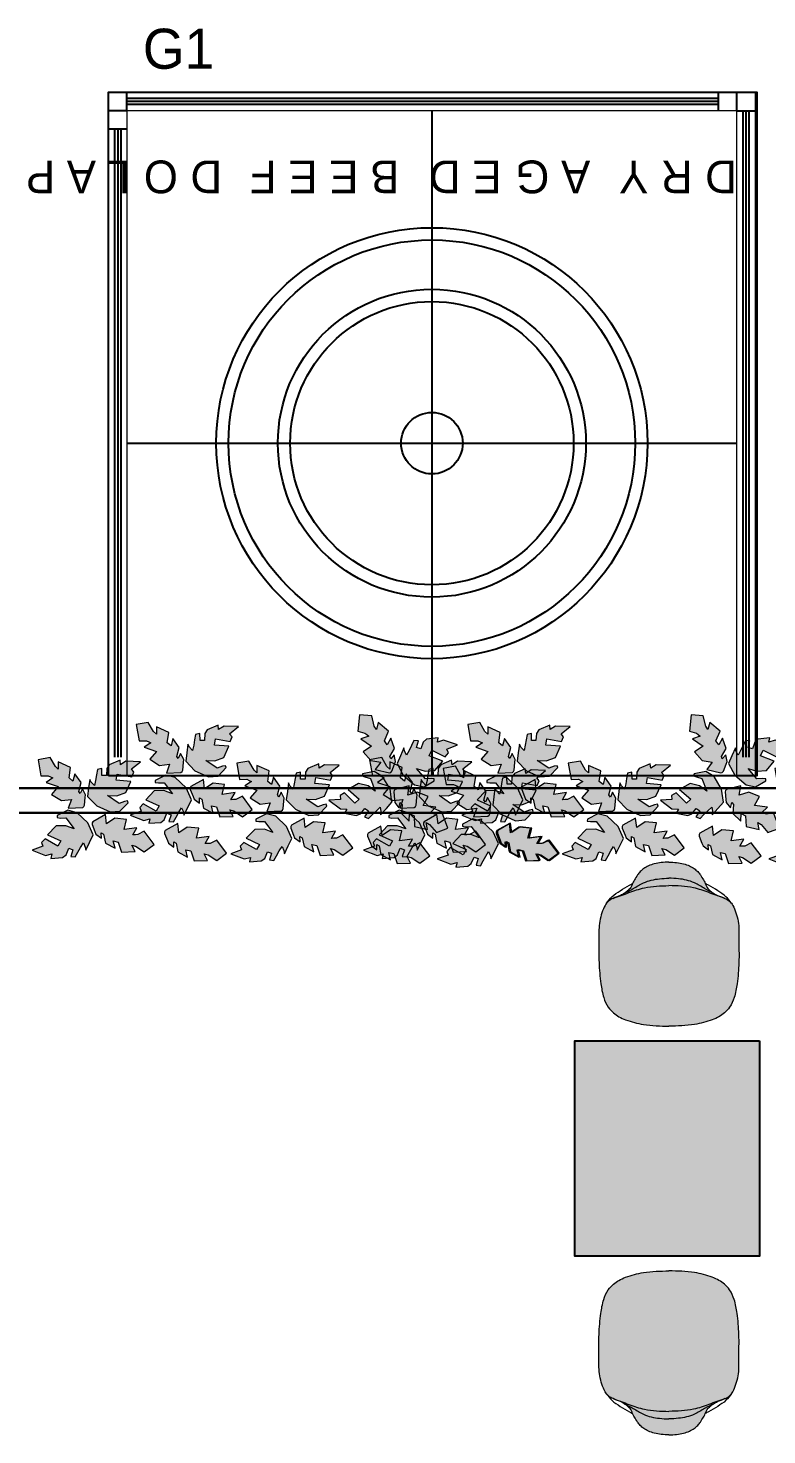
# Model space of a CAD drawing. Header units: millimetres. Extents: x -2729 to 15248, y -12439 to 5292.
# Drawn here: x 4012.9 to 4252.7, y -7383.9 to -6927 of the extents above; entities that cross this region are included whole.
import ezdxf

# ---------------------------------------------------------------- set-up
doc = ezdxf.new("R2010")
doc.units = ezdxf.units.MM
for name, color, linetype, lineweight in [('DUVAR', 7, 'Continuous', 30), ('gzm', 250, 'Continuous', 20), ('Ölçüler', 165, 'Continuous', 20), ('ölçüüü', 165, 'Continuous', 20)]:
    doc.layers.add(name, color=color, linetype=linetype, lineweight=lineweight)
doc.layers.add('Kıtc-002 Çizgi', color=7, linetype='Continuous')
doc.styles.add('TAKSİM', font='GOTHIC.TTF', dxfattribs={"height": 20})
doc.styles.add('YAZI01', font='SIMPLXTW.SHX', dxfattribs={"width": 0.6})

# ---------------------------------------------------------------- blocks, each defined once
blk = doc.blocks.new('steak house dolap')
for p, q in [((95208.67, 47955.67), (95004.67, 47955.67)), ((95208.67, 47954.67), (95004.67, 47954.67)), ((95208.67, 47951.67), (95208.67, 47957.67)), ((95214.67, 47951.67), (95214.67, 47957.67)), ((95208.67, 47953.67), (95004.67, 47953.67)), ((95106.67, 47951.67), (95106.67, 47753.67)), ((95214.67, 47951.67), (95220.67, 47951.67)), ((95216.67, 47759.67), (95216.67, 47951.67)), ((95217.67, 47759.67), (95217.67, 47951.67)), ((95218.67, 47759.67), (95218.67, 47951.67)), ((95214.67, 47852.67), (94998.67, 47852.67)), ((95214.67, 47759.67), (95220.67, 47759.67)), ((95214.67, 47753.67), (95220.67, 47753.67)), ((95214.67, 47753.67), (95214.67, 47747.67)), ((95004.67, 47751.67), (95214.67, 47751.67)), ((95004.67, 47750.67), (95214.67, 47750.67)), ((95004.67, 47749.67), (95214.67, 47749.67))]:
    blk.add_line(p, q)
blk.add_lwpolyline([(94998.67, 47957.67), (95220.67, 47957.67), (95220.67, 47747.67), (94998.67, 47747.67)])
blk.add_lwpolyline([(94998.67, 47957.67), (95220.67, 47957.67), (95220.67, 47747.21), (94998.67, 47747.21)], close=True)
for radius in [70, 66, 50, 46, 10]:
    blk.add_circle((95106.67, 47852.67), radius)
at = {"layer": 'Ölçüler', "color": 3}
blk.add_lwpolyline([(94998.67, 47951.67), (94998.67, 47753.67), (95214.67, 47753.67), (95214.67, 47951.67), (94998.67, 47951.67)], dxfattribs=at)
at = {"layer": 'gzm', "color": 1, "insert": (95187.85, 47753.67), "char_height": 10.6368, "width": 990.6018, "attachment_point": 1, "rotation": 90, "style": 'YAZI01'}
blk.add_mtext('{\\fGill Sans MT|b0|i0|c0|p34;\\W1;\\T1.4;DRY AGED BEEF DOLAP}', dxfattribs=at)
blk = doc.blocks.new('çiçekkk')
at = {"lineweight": -2}
h = blk.add_hatch(color=256, dxfattribs=at)
h.dxf.hatch_style = 1
h.set_gradient(color1=(127, 255, 127), color2=(63, 127, 63), tint=1, name='SPHERICAL')
h.paths.add_polyline_path([(-114.57, -1.67), (-114.91, -1.27), (-115.73, 1.03), (-116.05, 1.92), (-115.58, 4.06), (-114.46, 2.72), (-114.17, 3.53), (-115.64, 6.09), (-114.39, 9.42), (-113.24, 7.25), (-112.26, 8.57), (-113.58, 11.73), (-110.18, 14.49), (-109.6, 12.2), (-108.9, 13.28), (-108.01, 16.53), (-104.03, 16.85), (-103.61, 11.52), (-105.9, 10.95), (-106.53, 10.44), (-107.17, 9.93), (-104.66, 9.07), (-108.16, 6.75), (-105.43, 4.82), (-108, 2.05), (-111.26, 1.64), (-109.52, -0.87), (-114.14, -1.85)])
h = blk.add_hatch(color=256, dxfattribs=at)
h.dxf.hatch_style = 1
h.set_gradient(color1=(127, 255, 127), color2=(63, 127, 63), tint=1, name='SPHERICAL')
h.paths.add_polyline_path([(-116.58, 1.25), (-118.64, -2.47), (-122.38, -5.53), (-125.46, -6.1), (-128.76, -4.09), (-128.71, -3.43), (-127.69, -3.36), (-125.86, -3.54), (-122.9, -0.17), (-125.73, -1.02), (-128.86, -0.7), (-131.38, 2.4), (-126.89, 4), (-127.73, 5.8), (-132.09, 3.77), (-133.12, 5.09), (-132.6, 6.23), (-136, 7.78), (-131.49, 9.14), (-129.51, 8.47), (-129.75, 9.93), (-125.93, 9.35), (-124.88, 8.41), (-124.16, 6.23), (-122.78, 6.6), (-123.3, 8.82), (-121.84, 8.86), (-121.11, 7.24), (-120.37, 5.63), (-119.58, 4.1), (-118.87, 5.39), (-118.64, 6.42), (-117.59, 3.8)])
h = blk.add_hatch(color=256, dxfattribs=at)
h.dxf.hatch_style = 1
h.set_gradient(color1=(127, 255, 127), color2=(63, 127, 63), tint=1, name='SPHERICAL')
h.paths.add_polyline_path([(-47.96, 0.54), (-50.97, -2.48), (-55.4, -4.39), (-58.52, -4.09), (-61.14, -1.25), (-60.91, -0.63), (-59.91, -0.85), (-58.2, -1.53), (-54.43, 0.9), (-57.38, 0.86), (-60.31, 2.03), (-61.88, 5.7), (-57.12, 6.01), (-57.43, 7.97), (-62.18, 7.21), (-62.81, 8.77), (-62, 9.73), (-64.85, 12.14), (-60.13, 12.21), (-58.41, 11.03), (-58.25, 12.5), (-54.73, 10.89), (-53.98, 9.7), (-53.88, 7.4), (-52.46, 7.38), (-52.35, 9.66), (-50.93, 9.3), (-50.67, 7.54), (-50.41, 5.79), (-50.07, 4.1), (-49.03, 5.14), (-48.52, 6.08), (-48.23, 3.26)])
h = blk.add_hatch(color=256, dxfattribs=at)
h.dxf.hatch_style = 1
h.set_gradient(color1=(127, 255, 127), color2=(63, 127, 63), tint=1, name='SPHERICAL')
h.paths.add_polyline_path([(-46.83, -2.82), (-47.05, -2.35), (-47.21, 0.09), (-47.27, 1.04), (-46.23, 2.97), (-45.52, 1.37), (-45.02, 2.06), (-45.73, 4.93), (-43.62, 7.79), (-43.1, 5.39), (-41.8, 6.39), (-42.21, 9.79), (-38.17, 11.51), (-38.24, 9.15), (-37.27, 9.99), (-35.53, 12.88), (-31.61, 12.08), (-32.67, 6.85), (-35.03, 6.92), (-35.78, 6.61), (-36.53, 6.3), (-34.36, 4.78), (-38.36, 3.51), (-36.26, 0.91), (-39.5, -1.05), (-42.74, -0.55), (-41.76, -3.44), (-46.47, -3.12)])
h = blk.add_hatch(color=256, dxfattribs=at)
h.dxf.hatch_style = 1
h.set_gradient(color1=(127, 255, 127), color2=(63, 127, 63), tint=1, name='SPHERICAL')
h.paths.add_polyline_path([(-147.92, -11.55), (-150.93, -14.56), (-155.36, -16.47), (-158.48, -16.17), (-161.1, -13.34), (-160.88, -12.71), (-159.87, -12.94), (-158.16, -13.61), (-154.39, -11.18), (-157.35, -11.22), (-160.27, -10.05), (-161.84, -6.38), (-157.09, -6.07), (-157.4, -4.12), (-162.15, -4.87), (-162.78, -3.32), (-161.96, -2.36), (-164.81, 0.06), (-160.1, 0.13), (-158.38, -1.05), (-158.21, 0.42), (-154.69, -1.19), (-153.94, -2.38), (-153.85, -4.68), (-152.42, -4.7), (-152.31, -2.42), (-150.89, -2.79), (-150.63, -4.54), (-150.37, -6.3), (-150.03, -7.99), (-148.99, -6.94), (-148.48, -6.01), (-148.2, -8.82)])
h = blk.add_hatch(color=256, dxfattribs=at)
h.dxf.hatch_style = 1
h.set_gradient(color1=(127, 255, 127), color2=(63, 127, 63), tint=1, name='SPHERICAL')
h.paths.add_polyline_path([(-146.79, -14.91), (-147.01, -14.43), (-147.17, -11.99), (-147.24, -11.05), (-146.19, -9.12), (-145.48, -10.71), (-144.98, -10.02), (-145.69, -7.15), (-143.58, -4.29), (-143.06, -6.69), (-141.77, -5.69), (-142.17, -2.3), (-138.13, -0.57), (-138.21, -2.93), (-137.24, -2.09), (-135.49, 0.79), (-131.57, 0), (-132.63, -5.23), (-134.99, -5.16), (-135.74, -5.47), (-136.49, -5.78), (-134.32, -7.3), (-138.32, -8.57), (-136.23, -11.17), (-139.46, -13.13), (-142.7, -12.64), (-141.72, -15.53), (-146.43, -15.2)])
h = blk.add_hatch(color=256, dxfattribs=at)
h.dxf.hatch_style = 1
h.set_gradient(color1=(127, 255, 127), color2=(63, 127, 63), tint=1, name='SPHERICAL')
h.paths.add_polyline_path([(-80.85, -11.29), (-83.86, -14.31), (-88.29, -16.22), (-91.41, -15.92), (-94.03, -13.08), (-93.81, -12.46), (-92.8, -12.68), (-91.09, -13.35), (-87.32, -10.93), (-90.28, -10.97), (-93.2, -9.8), (-94.77, -6.13), (-90.02, -5.82), (-90.33, -3.86), (-95.08, -4.62), (-95.71, -3.06), (-94.89, -2.1), (-97.74, 0.31), (-93.03, 0.38), (-91.31, -0.8), (-91.14, 0.67), (-87.62, -0.94), (-86.87, -2.13), (-86.78, -4.43), (-85.35, -4.45), (-85.24, -2.17), (-83.82, -2.53), (-83.56, -4.29), (-83.3, -6.04), (-82.96, -7.73), (-81.92, -6.69), (-81.41, -5.75), (-81.13, -8.57)])
h = blk.add_hatch(color=256, dxfattribs=at)
h.dxf.hatch_style = 1
h.set_gradient(color1=(127, 255, 127), color2=(63, 127, 63), tint=1, name='SPHERICAL')
h.paths.add_polyline_path([(-79.72, -14.65), (-79.94, -14.18), (-80.1, -11.74), (-80.17, -10.79), (-79.12, -8.86), (-78.41, -10.46), (-77.91, -9.77), (-78.62, -6.9), (-76.51, -4.04), (-75.99, -6.44), (-74.7, -5.44), (-75.1, -2.04), (-71.06, -0.32), (-71.14, -2.68), (-70.17, -1.84), (-68.42, 1.05), (-64.5, 0.25), (-65.56, -4.98), (-67.92, -4.9), (-68.67, -5.22), (-69.42, -5.53), (-67.25, -7.05), (-71.25, -8.32), (-69.16, -10.92), (-72.39, -12.88), (-75.63, -12.38), (-74.65, -15.27), (-79.36, -14.95)])
h = blk.add_hatch(color=256, dxfattribs=at)
h.dxf.hatch_style = 1
h.set_gradient(color1=(127, 255, 127), color2=(63, 127, 63), tint=1, name='SPHERICAL')
h.paths.add_polyline_path([(-16.35, -11.55), (-19.36, -14.56), (-23.79, -16.47), (-26.91, -16.17), (-29.53, -13.34), (-29.3, -12.71), (-28.3, -12.94), (-26.59, -13.61), (-22.82, -11.18), (-25.78, -11.22), (-28.7, -10.05), (-30.27, -6.38), (-25.52, -6.07), (-25.83, -4.12), (-30.58, -4.87), (-31.2, -3.32), (-30.39, -2.36), (-33.24, 0.06), (-28.53, 0.13), (-26.8, -1.05), (-26.64, 0.42), (-23.12, -1.19), (-22.37, -2.38), (-22.28, -4.68), (-20.85, -4.7), (-20.74, -2.42), (-19.32, -2.79), (-19.06, -4.54), (-18.8, -6.3), (-18.46, -7.99), (-17.42, -6.94), (-16.91, -6.01), (-16.62, -8.82)])
h = blk.add_hatch(color=256, dxfattribs=at)
h.dxf.hatch_style = 1
h.set_gradient(color1=(127, 255, 127), color2=(63, 127, 63), tint=1, name='SPHERICAL')
h.paths.add_polyline_path([(-15.22, -14.91), (-15.44, -14.43), (-15.6, -11.99), (-15.66, -11.05), (-14.62, -9.12), (-13.91, -10.71), (-13.41, -10.02), (-14.12, -7.15), (-12.01, -4.29), (-11.49, -6.69), (-10.19, -5.69), (-10.6, -2.3), (-6.56, -0.57), (-6.63, -2.93), (-5.67, -2.09), (-3.92, 0.79), (0, 0), (-1.06, -5.23), (-3.42, -5.16), (-4.17, -5.47), (-4.92, -5.78), (-2.75, -7.3), (-6.75, -8.57), (-4.66, -11.17), (-7.89, -13.13), (-11.13, -12.64), (-10.15, -15.53), (-14.86, -15.2)])
h = blk.add_hatch(color=256, dxfattribs=at)
h.dxf.hatch_style = 1
h.set_gradient(color1=(127, 255, 127), color2=(63, 127, 63), tint=1, name='SPHERICAL')
h.paths.add_polyline_path([(-115.17, -11.32), (-114.45, -7.13), (-111.93, -3.01), (-109.21, -1.46), (-105.43, -2.28), (-105.26, -2.92), (-106.2, -3.31), (-107.99, -3.74), (-109.68, -7.9), (-107.28, -6.17), (-104.22, -5.44), (-100.82, -7.54), (-104.53, -10.53), (-103.15, -11.95), (-99.7, -8.6), (-98.29, -9.51), (-98.41, -10.76), (-94.69, -11.1), (-98.5, -13.87), (-100.59, -13.89), (-99.88, -15.19), (-103.68, -15.9), (-104.98, -15.36), (-106.38, -13.53), (-107.56, -14.33), (-106.34, -16.26), (-107.71, -16.78), (-108.93, -15.49), (-110.15, -14.21), (-111.4, -13.02), (-111.65, -14.47), (-111.53, -15.53), (-113.38, -13.4)])
h = blk.add_hatch(color=256, dxfattribs=at)
h.dxf.hatch_style = 1
h.set_gradient(color1=(127, 255, 127), color2=(63, 127, 63), tint=1, name='SPHERICAL')
h.paths.add_polyline_path([(-50.06, -11.94), (-48.22, -8.11), (-44.66, -4.84), (-41.62, -4.1), (-38.21, -5.92), (-38.22, -6.58), (-39.24, -6.7), (-41.07, -6.63), (-43.84, -10.16), (-41.06, -9.15), (-37.91, -9.3), (-35.22, -12.24), (-39.61, -14.1), (-38.68, -15.84), (-34.44, -13.57), (-33.33, -14.83), (-33.79, -16), (-30.3, -17.35), (-34.73, -18.97), (-36.74, -18.41), (-36.42, -19.86), (-40.27, -19.5), (-41.37, -18.62), (-42.21, -16.48), (-43.56, -16.93), (-42.92, -19.11), (-44.38, -19.24), (-45.2, -17.67), (-46.03, -16.1), (-46.9, -14.61), (-47.54, -15.94), (-47.71, -16.99), (-48.91, -14.43)])
h = blk.add_hatch(color=256, dxfattribs=at)
h.dxf.hatch_style = 1
h.set_gradient(color1=(127, 255, 127), color2=(63, 127, 63), tint=1, name='SPHERICAL')
h.paths.add_polyline_path([(-115.79, -7.49), (-115.66, -7.99), (-115.95, -10.42), (-116.06, -11.36), (-117.45, -13.07), (-117.85, -11.37), (-118.47, -11.96), (-118.3, -14.91), (-120.9, -17.33), (-120.96, -14.87), (-122.42, -15.62), (-122.65, -19.03), (-126.93, -19.99), (-126.43, -17.68), (-127.54, -18.33), (-129.78, -20.84), (-133.49, -19.34), (-131.49, -14.4), (-129.18, -14.9), (-128.39, -14.73), (-127.59, -14.56), (-129.45, -12.67), (-125.28, -12.16), (-126.86, -9.22), (-123.33, -7.88), (-120.23, -8.97), (-120.67, -5.94), (-116.09, -7.13)])
h = blk.add_hatch(color=256, dxfattribs=at)
h.dxf.hatch_style = 1
h.set_gradient(color1=(127, 255, 127), color2=(63, 127, 63), tint=1, name='SPHERICAL')
h.paths.add_polyline_path([(-49.61, -8.08), (-49.62, -8.6), (-50.57, -10.86), (-50.93, -11.73), (-52.73, -12.99), (-52.65, -11.25), (-53.41, -11.64), (-54.05, -14.53), (-57.22, -16.15), (-56.61, -13.77), (-58.22, -14.08), (-59.37, -17.3), (-63.75, -17.04), (-62.63, -14.96), (-63.88, -15.28), (-66.73, -17.08), (-69.88, -14.62), (-66.6, -10.42), (-64.52, -11.53), (-63.7, -11.59), (-62.89, -11.65), (-64.16, -9.32), (-60.01, -9.97), (-60.72, -6.71), (-56.96, -6.39), (-54.28, -8.29), (-53.87, -5.26), (-49.8, -7.66)])
h = blk.add_hatch(color=256, dxfattribs=at)
h.dxf.hatch_style = 1
h.set_gradient(color1=(127, 255, 127), color2=(63, 127, 63), tint=1, name='SPHERICAL')
h.paths.add_polyline_path([(-149.57, -20.16), (-149.58, -20.69), (-150.53, -22.94), (-150.89, -23.82), (-152.69, -25.08), (-152.61, -23.33), (-153.37, -23.73), (-154.02, -26.61), (-157.18, -28.23), (-156.57, -25.85), (-158.18, -26.17), (-159.34, -29.39), (-163.71, -29.13), (-162.6, -27.05), (-163.84, -27.37), (-166.69, -29.17), (-169.84, -26.71), (-166.56, -22.5), (-164.48, -23.62), (-163.67, -23.67), (-162.86, -23.73), (-164.12, -21.4), (-159.97, -22.05), (-160.69, -18.79), (-156.92, -18.48), (-154.24, -20.37), (-153.83, -17.35), (-149.76, -19.74)])
h = blk.add_hatch(color=256, dxfattribs=at)
h.dxf.hatch_style = 1
h.set_gradient(color1=(127, 255, 127), color2=(63, 127, 63), tint=1, name='SPHERICAL')
h.paths.add_polyline_path([(-150.03, -24.03), (-148.18, -20.19), (-144.62, -16.93), (-141.58, -16.18), (-138.17, -18), (-138.18, -18.66), (-139.2, -18.79), (-141.04, -18.71), (-143.8, -22.24), (-141.02, -21.23), (-137.88, -21.38), (-135.19, -24.33), (-139.57, -26.18), (-138.64, -27.93), (-134.4, -25.65), (-133.3, -26.91), (-133.75, -28.09), (-130.27, -29.44), (-134.69, -31.05), (-136.71, -30.5), (-136.38, -31.94), (-140.23, -31.58), (-141.33, -30.7), (-142.18, -28.56), (-143.53, -29.01), (-142.89, -31.2), (-144.34, -31.32), (-145.17, -29.75), (-145.99, -28.18), (-146.87, -26.69), (-147.51, -28.02), (-147.68, -29.07), (-148.88, -26.51)])
h = blk.add_hatch(color=256, dxfattribs=at)
h.dxf.hatch_style = 1
h.set_gradient(color1=(127, 255, 127), color2=(63, 127, 63), tint=1, name='SPHERICAL')
h.paths.add_polyline_path([(-82.5, -19.91), (-82.51, -20.43), (-83.46, -22.69), (-83.82, -23.56), (-85.62, -24.82), (-85.54, -23.08), (-86.3, -23.47), (-86.95, -26.36), (-90.11, -27.98), (-89.5, -25.59), (-91.11, -25.91), (-92.27, -29.13), (-96.64, -28.87), (-95.53, -26.79), (-96.77, -27.11), (-99.62, -28.91), (-102.77, -26.45), (-99.49, -22.24), (-97.41, -23.36), (-96.6, -23.42), (-95.79, -23.48), (-97.05, -21.15), (-92.9, -21.8), (-93.62, -18.53), (-89.85, -18.22), (-87.17, -20.12), (-86.76, -17.09), (-82.69, -19.49)])
h = blk.add_hatch(color=256, dxfattribs=at)
h.dxf.hatch_style = 1
h.set_gradient(color1=(127, 255, 127), color2=(63, 127, 63), tint=1, name='SPHERICAL')
h.paths.add_polyline_path([(-82.96, -23.77), (-81.11, -19.94), (-77.55, -16.67), (-74.51, -15.93), (-71.1, -17.75), (-71.11, -18.41), (-72.13, -18.53), (-73.97, -18.46), (-76.73, -21.99), (-73.95, -20.98), (-70.81, -21.12), (-68.12, -24.07), (-72.5, -25.93), (-71.57, -27.67), (-67.33, -25.4), (-66.23, -26.66), (-66.68, -27.83), (-63.2, -29.18), (-67.62, -30.79), (-69.64, -30.24), (-69.31, -31.69), (-73.16, -31.33), (-74.26, -30.45), (-75.11, -28.31), (-76.46, -28.76), (-75.82, -30.94), (-77.27, -31.07), (-78.1, -29.5), (-78.92, -27.93), (-79.8, -26.44), (-80.44, -27.77), (-80.61, -28.82), (-81.81, -26.26)])
h = blk.add_hatch(color=256, dxfattribs=at)
h.dxf.hatch_style = 1
h.set_gradient(color1=(127, 255, 127), color2=(63, 127, 63), tint=1, name='SPHERICAL')
h.paths.add_polyline_path([(-18, -20.16), (-18.01, -20.69), (-18.96, -22.94), (-19.32, -23.82), (-21.12, -25.08), (-21.04, -23.33), (-21.8, -23.73), (-22.44, -26.61), (-25.61, -28.23), (-25, -25.85), (-26.61, -26.17), (-27.76, -29.39), (-32.14, -29.13), (-31.02, -27.05), (-32.27, -27.37), (-35.12, -29.17), (-38.27, -26.71), (-34.99, -22.5), (-32.91, -23.62), (-32.1, -23.67), (-31.29, -23.73), (-32.55, -21.4), (-28.4, -22.05), (-29.12, -18.79), (-25.35, -18.48), (-22.67, -20.37), (-22.26, -17.35), (-18.19, -19.74)])
h = blk.add_hatch(color=256, dxfattribs=at)
h.dxf.hatch_style = 1
h.set_gradient(color1=(127, 255, 127), color2=(63, 127, 63), tint=1, name='SPHERICAL')
h.paths.add_polyline_path([(-18.46, -24.03), (-16.61, -20.19), (-13.05, -16.93), (-10.01, -16.18), (-6.6, -18), (-6.61, -18.66), (-7.63, -18.79), (-9.46, -18.71), (-12.23, -22.24), (-9.45, -21.23), (-6.3, -21.38), (-3.61, -24.33), (-8, -26.18), (-7.07, -27.93), (-2.83, -25.65), (-1.73, -26.91), (-2.18, -28.09), (1.31, -29.44), (-3.12, -31.05), (-5.13, -30.5), (-4.81, -31.94), (-8.66, -31.58), (-9.76, -30.7), (-10.6, -28.56), (-11.96, -29.01), (-11.31, -31.2), (-12.77, -31.32), (-13.59, -29.75), (-14.42, -28.18), (-15.3, -26.69), (-15.94, -28.02), (-16.11, -29.07), (-17.3, -26.51)])
h = blk.add_hatch(color=256, dxfattribs=at)
h.dxf.hatch_style = 1
h.set_gradient(color1=(127, 255, 127), color2=(63, 127, 63), tint=1, name='SPHERICAL')
h.paths.add_polyline_path([(-107.5, -21.97), (-107.51, -22.5), (-108.46, -24.75), (-108.83, -25.63), (-110.62, -26.89), (-110.54, -25.14), (-111.3, -25.54), (-111.95, -28.42), (-115.11, -30.04), (-114.5, -27.66), (-116.11, -27.98), (-117.27, -31.2), (-121.65, -30.94), (-120.53, -28.86), (-121.77, -29.18), (-124.62, -30.98), (-127.78, -28.52), (-124.49, -24.31), (-122.41, -25.43), (-121.6, -25.48), (-120.79, -25.54), (-122.06, -23.21), (-117.91, -23.86), (-118.62, -20.6), (-114.85, -20.29), (-112.17, -22.18), (-111.76, -19.16), (-107.69, -21.55)])
h = blk.add_hatch(color=256, dxfattribs=at)
h.dxf.hatch_style = 1
h.set_gradient(color1=(127, 255, 127), color2=(63, 127, 63), tint=1, name='SPHERICAL')
h.paths.add_polyline_path([(-41.57, -22.53), (-41.58, -23.05), (-42.53, -25.31), (-42.89, -26.18), (-44.69, -27.44), (-44.61, -25.69), (-45.37, -26.09), (-46.01, -28.98), (-49.18, -30.59), (-48.57, -28.21), (-50.18, -28.53), (-51.33, -31.75), (-55.71, -31.49), (-54.59, -29.41), (-55.84, -29.73), (-58.69, -31.53), (-61.84, -29.07), (-58.56, -24.86), (-56.48, -25.98), (-55.66, -26.04), (-54.85, -26.09), (-56.12, -23.77), (-51.97, -24.42), (-52.68, -21.15), (-48.92, -20.84), (-46.24, -22.73), (-45.83, -19.71), (-41.76, -22.1)])
at = {"color": 7, "lineweight": 0}
for points in [[(-114.57, -1.67), (-114.91, -1.27), (-115.73, 1.03), (-116.05, 1.92), (-115.58, 4.06), (-114.46, 2.72), (-114.17, 3.53), (-115.64, 6.09), (-114.39, 9.42), (-113.24, 7.25), (-112.26, 8.57), (-113.58, 11.73), (-110.18, 14.49), (-109.6, 12.2), (-108.9, 13.28), (-108.01, 16.53), (-104.03, 16.85), (-103.61, 11.52), (-105.9, 10.95), (-106.53, 10.44), (-107.17, 9.93), (-104.66, 9.07), (-108.16, 6.75), (-105.43, 4.82), (-108, 2.05), (-111.26, 1.64), (-109.52, -0.87), (-114.14, -1.85), (-114.57, -1.67)], [(-116.58, 1.25), (-118.64, -2.47), (-122.38, -5.53), (-125.46, -6.1), (-128.76, -4.09), (-128.71, -3.43), (-127.69, -3.36), (-125.86, -3.54), (-122.9, -0.17), (-125.73, -1.02), (-128.86, -0.7), (-131.38, 2.4), (-126.89, 4), (-127.73, 5.8), (-132.09, 3.77), (-133.12, 5.09), (-132.6, 6.23), (-136, 7.78), (-131.49, 9.14), (-129.51, 8.47), (-129.75, 9.93), (-125.93, 9.35), (-124.88, 8.41), (-124.16, 6.23), (-122.78, 6.6), (-123.3, 8.82), (-121.84, 8.86), (-121.11, 7.24), (-120.37, 5.63), (-119.58, 4.1), (-118.87, 5.39), (-118.64, 6.42), (-118.64, 6.42), (-117.59, 3.8), (-116.58, 1.25)], [(-47.96, 0.54), (-50.97, -2.48), (-55.4, -4.39), (-58.52, -4.09), (-61.14, -1.25), (-60.91, -0.63), (-59.91, -0.85), (-58.2, -1.53), (-54.43, 0.9), (-57.38, 0.86), (-60.31, 2.03), (-61.88, 5.7), (-57.12, 6.01), (-57.43, 7.97), (-62.18, 7.21), (-62.81, 8.77), (-62, 9.73), (-64.85, 12.14), (-60.13, 12.21), (-58.41, 11.03), (-58.25, 12.5), (-54.73, 10.89), (-53.98, 9.7), (-53.88, 7.4), (-52.46, 7.38), (-52.35, 9.66), (-50.93, 9.3), (-50.67, 7.54), (-50.41, 5.79), (-50.07, 4.1), (-49.03, 5.14), (-48.52, 6.08), (-48.52, 6.08), (-48.23, 3.26), (-47.96, 0.54)], [(-46.83, -2.82), (-47.05, -2.35), (-47.21, 0.09), (-47.27, 1.04), (-46.23, 2.97), (-45.52, 1.37), (-45.02, 2.06), (-45.73, 4.93), (-43.62, 7.79), (-43.1, 5.39), (-41.8, 6.39), (-42.21, 9.79), (-38.17, 11.51), (-38.24, 9.15), (-37.27, 9.99), (-35.53, 12.88), (-31.61, 12.08), (-32.67, 6.85), (-35.03, 6.92), (-35.78, 6.61), (-36.53, 6.3), (-34.36, 4.78), (-38.36, 3.51), (-36.26, 0.91), (-39.5, -1.05), (-42.74, -0.55), (-41.76, -3.44), (-46.47, -3.12), (-46.83, -2.82)], [(-147.92, -11.55), (-150.93, -14.56), (-155.36, -16.47), (-158.48, -16.17), (-161.1, -13.34), (-160.88, -12.71), (-159.87, -12.94), (-158.16, -13.61), (-154.39, -11.18), (-157.35, -11.22), (-160.27, -10.05), (-161.84, -6.38), (-157.09, -6.07), (-157.4, -4.12), (-162.15, -4.87), (-162.78, -3.32), (-161.96, -2.36), (-164.81, 0.06), (-160.1, 0.13), (-158.38, -1.05), (-158.21, 0.42), (-154.69, -1.19), (-153.94, -2.38), (-153.85, -4.68), (-152.42, -4.7), (-152.31, -2.42), (-150.89, -2.79), (-150.63, -4.54), (-150.37, -6.3), (-150.03, -7.99), (-148.99, -6.94), (-148.48, -6.01), (-148.48, -6.01), (-148.2, -8.82), (-147.92, -11.55)], [(-146.79, -14.91), (-147.01, -14.43), (-147.17, -11.99), (-147.24, -11.05), (-146.19, -9.12), (-145.48, -10.71), (-144.98, -10.02), (-145.69, -7.15), (-143.58, -4.29), (-143.06, -6.69), (-141.77, -5.69), (-142.17, -2.3), (-138.13, -0.57), (-138.21, -2.93), (-137.24, -2.09), (-135.49, 0.79), (-131.57, 0), (-132.63, -5.23), (-134.99, -5.16), (-135.74, -5.47), (-136.49, -5.78), (-134.32, -7.3), (-138.32, -8.57), (-136.23, -11.17), (-139.46, -13.13), (-142.7, -12.64), (-141.72, -15.53), (-146.43, -15.2), (-146.79, -14.91)], [(-80.85, -11.29), (-83.86, -14.31), (-88.29, -16.22), (-91.41, -15.92), (-94.03, -13.08), (-93.81, -12.46), (-92.8, -12.68), (-91.09, -13.35), (-87.32, -10.93), (-90.28, -10.97), (-93.2, -9.8), (-94.77, -6.13), (-90.02, -5.82), (-90.33, -3.86), (-95.08, -4.62), (-95.71, -3.06), (-94.89, -2.1), (-97.74, 0.31), (-93.03, 0.38), (-91.31, -0.8), (-91.14, 0.67), (-87.62, -0.94), (-86.87, -2.13), (-86.78, -4.43), (-85.35, -4.45), (-85.24, -2.17), (-83.82, -2.53), (-83.56, -4.29), (-83.3, -6.04), (-82.96, -7.73), (-81.92, -6.69), (-81.41, -5.75), (-81.41, -5.75), (-81.13, -8.57), (-80.85, -11.29)], [(-79.72, -14.65), (-79.94, -14.18), (-80.1, -11.74), (-80.17, -10.79), (-79.12, -8.86), (-78.41, -10.46), (-77.91, -9.77), (-78.62, -6.9), (-76.51, -4.04), (-75.99, -6.44), (-74.7, -5.44), (-75.1, -2.04), (-71.06, -0.32), (-71.14, -2.68), (-70.17, -1.84), (-68.42, 1.05), (-64.5, 0.25), (-65.56, -4.98), (-67.92, -4.9), (-68.67, -5.22), (-69.42, -5.53), (-67.25, -7.05), (-71.25, -8.32), (-69.16, -10.92), (-72.39, -12.88), (-75.63, -12.38), (-74.65, -15.27), (-79.36, -14.95), (-79.72, -14.65)], [(-16.35, -11.55), (-19.36, -14.56), (-23.79, -16.47), (-26.91, -16.17), (-29.53, -13.34), (-29.3, -12.71), (-28.3, -12.94), (-26.59, -13.61), (-22.82, -11.18), (-25.78, -11.22), (-28.7, -10.05), (-30.27, -6.38), (-25.52, -6.07), (-25.83, -4.12), (-30.58, -4.87), (-31.2, -3.32), (-30.39, -2.36), (-33.24, 0.06), (-28.53, 0.13), (-26.8, -1.05), (-26.64, 0.42), (-23.12, -1.19), (-22.37, -2.38), (-22.28, -4.68), (-20.85, -4.7), (-20.74, -2.42), (-19.32, -2.79), (-19.06, -4.54), (-18.8, -6.3), (-18.46, -7.99), (-17.42, -6.94), (-16.91, -6.01), (-16.91, -6.01), (-16.62, -8.82), (-16.35, -11.55)], [(-15.22, -14.91), (-15.44, -14.43), (-15.6, -11.99), (-15.66, -11.05), (-14.62, -9.12), (-13.91, -10.71), (-13.41, -10.02), (-14.12, -7.15), (-12.01, -4.29), (-11.49, -6.69), (-10.19, -5.69), (-10.6, -2.3), (-6.56, -0.57), (-6.63, -2.93), (-5.67, -2.09), (-3.92, 0.79), (0, 0), (-1.06, -5.23), (-3.42, -5.16), (-4.17, -5.47), (-4.92, -5.78), (-2.75, -7.3), (-6.75, -8.57), (-4.66, -11.17), (-7.89, -13.13), (-11.13, -12.64), (-10.15, -15.53), (-14.86, -15.2), (-15.22, -14.91)]]:
    blk.add_lwpolyline(points, dxfattribs=at)
at = {"color": 7, "lineweight": 0, "elevation": -0.04}
for points in [[(-115.17, -11.32), (-114.45, -7.13), (-111.93, -3.01), (-109.21, -1.46), (-105.43, -2.28), (-105.26, -2.92), (-106.2, -3.31), (-107.99, -3.74), (-109.68, -7.9), (-107.28, -6.17), (-104.22, -5.44), (-100.82, -7.54), (-104.53, -10.53), (-103.15, -11.95), (-99.7, -8.6), (-98.29, -9.51), (-98.41, -10.76), (-94.69, -11.1), (-98.5, -13.87), (-100.59, -13.89), (-99.88, -15.19), (-103.68, -15.9), (-104.98, -15.36), (-106.38, -13.53), (-107.56, -14.33), (-106.34, -16.26), (-107.71, -16.78), (-108.93, -15.49), (-110.15, -14.21), (-111.4, -13.02), (-111.65, -14.47), (-111.53, -15.53), (-111.53, -15.53), (-113.38, -13.4), (-115.17, -11.32)], [(-50.06, -11.94), (-48.22, -8.11), (-44.66, -4.84), (-41.62, -4.1), (-38.21, -5.92), (-38.22, -6.58), (-39.24, -6.7), (-41.07, -6.63), (-43.84, -10.16), (-41.06, -9.15), (-37.91, -9.3), (-35.22, -12.24), (-39.61, -14.1), (-38.68, -15.84), (-34.44, -13.57), (-33.33, -14.83), (-33.79, -16), (-30.3, -17.35), (-34.73, -18.97), (-36.74, -18.41), (-36.42, -19.86), (-40.27, -19.5), (-41.37, -18.62), (-42.21, -16.48), (-43.56, -16.93), (-42.92, -19.11), (-44.38, -19.24), (-45.2, -17.67), (-46.03, -16.1), (-46.9, -14.61), (-47.54, -15.94), (-47.71, -16.99), (-47.71, -16.99), (-48.91, -14.43), (-50.06, -11.94)], [(-115.79, -7.49), (-115.66, -7.99), (-115.95, -10.42), (-116.06, -11.36), (-117.45, -13.07), (-117.85, -11.37), (-118.47, -11.96), (-118.3, -14.91), (-120.9, -17.33), (-120.96, -14.87), (-122.42, -15.62), (-122.65, -19.03), (-126.93, -19.99), (-126.43, -17.68), (-127.54, -18.33), (-129.78, -20.84), (-133.49, -19.34), (-131.49, -14.4), (-129.18, -14.9), (-128.39, -14.73), (-127.59, -14.56), (-129.45, -12.67), (-125.28, -12.16), (-126.86, -9.22), (-123.33, -7.88), (-120.23, -8.97), (-120.67, -5.94), (-116.09, -7.13), (-115.79, -7.49)], [(-49.61, -8.08), (-49.62, -8.6), (-50.57, -10.86), (-50.93, -11.73), (-52.73, -12.99), (-52.65, -11.25), (-53.41, -11.64), (-54.05, -14.53), (-57.22, -16.15), (-56.61, -13.77), (-58.22, -14.08), (-59.37, -17.3), (-63.75, -17.04), (-62.63, -14.96), (-63.88, -15.28), (-66.73, -17.08), (-69.88, -14.62), (-66.6, -10.42), (-64.52, -11.53), (-63.7, -11.59), (-62.89, -11.65), (-64.16, -9.32), (-60.01, -9.97), (-60.72, -6.71), (-56.96, -6.39), (-54.28, -8.29), (-53.87, -5.26), (-49.8, -7.66), (-49.61, -8.08)], [(-149.57, -20.16), (-149.58, -20.69), (-150.53, -22.94), (-150.89, -23.82), (-152.69, -25.08), (-152.61, -23.33), (-153.37, -23.73), (-154.02, -26.61), (-157.18, -28.23), (-156.57, -25.85), (-158.18, -26.17), (-159.34, -29.39), (-163.71, -29.13), (-162.6, -27.05), (-163.84, -27.37), (-166.69, -29.17), (-169.84, -26.71), (-166.56, -22.5), (-164.48, -23.62), (-163.67, -23.67), (-162.86, -23.73), (-164.12, -21.4), (-159.97, -22.05), (-160.69, -18.79), (-156.92, -18.48), (-154.24, -20.37), (-153.83, -17.35), (-149.76, -19.74), (-149.57, -20.16)], [(-150.03, -24.03), (-148.18, -20.19), (-144.62, -16.93), (-141.58, -16.18), (-138.17, -18), (-138.18, -18.66), (-139.2, -18.79), (-141.04, -18.71), (-143.8, -22.24), (-141.02, -21.23), (-137.88, -21.38), (-135.19, -24.33), (-139.57, -26.18), (-138.64, -27.93), (-134.4, -25.65), (-133.3, -26.91), (-133.75, -28.09), (-130.27, -29.44), (-134.69, -31.05), (-136.71, -30.5), (-136.38, -31.94), (-140.23, -31.58), (-141.33, -30.7), (-142.18, -28.56), (-143.53, -29.01), (-142.89, -31.2), (-144.34, -31.32), (-145.17, -29.75), (-145.99, -28.18), (-146.87, -26.69), (-147.51, -28.02), (-147.68, -29.07), (-147.68, -29.07), (-148.88, -26.51), (-150.03, -24.03)], [(-82.5, -19.91), (-82.51, -20.43), (-83.46, -22.69), (-83.82, -23.56), (-85.62, -24.82), (-85.54, -23.08), (-86.3, -23.47), (-86.95, -26.36), (-90.11, -27.98), (-89.5, -25.59), (-91.11, -25.91), (-92.27, -29.13), (-96.64, -28.87), (-95.53, -26.79), (-96.77, -27.11), (-99.62, -28.91), (-102.77, -26.45), (-99.49, -22.24), (-97.41, -23.36), (-96.6, -23.42), (-95.79, -23.48), (-97.05, -21.15), (-92.9, -21.8), (-93.62, -18.53), (-89.85, -18.22), (-87.17, -20.12), (-86.76, -17.09), (-82.69, -19.49), (-82.5, -19.91)], [(-82.96, -23.77), (-81.11, -19.94), (-77.55, -16.67), (-74.51, -15.93), (-71.1, -17.75), (-71.11, -18.41), (-72.13, -18.53), (-73.97, -18.46), (-76.73, -21.99), (-73.95, -20.98), (-70.81, -21.12), (-68.12, -24.07), (-72.5, -25.93), (-71.57, -27.67), (-67.33, -25.4), (-66.23, -26.66), (-66.68, -27.83), (-63.2, -29.18), (-67.62, -30.79), (-69.64, -30.24), (-69.31, -31.69), (-73.16, -31.33), (-74.26, -30.45), (-75.11, -28.31), (-76.46, -28.76), (-75.82, -30.94), (-77.27, -31.07), (-78.1, -29.5), (-78.92, -27.93), (-79.8, -26.44), (-80.44, -27.77), (-80.61, -28.82), (-80.61, -28.82), (-81.81, -26.26), (-82.96, -23.77)], [(-18, -20.16), (-18.01, -20.69), (-18.96, -22.94), (-19.32, -23.82), (-21.12, -25.08), (-21.04, -23.33), (-21.8, -23.73), (-22.44, -26.61), (-25.61, -28.23), (-25, -25.85), (-26.61, -26.17), (-27.76, -29.39), (-32.14, -29.13), (-31.02, -27.05), (-32.27, -27.37), (-35.12, -29.17), (-38.27, -26.71), (-34.99, -22.5), (-32.91, -23.62), (-32.1, -23.67), (-31.29, -23.73), (-32.55, -21.4), (-28.4, -22.05), (-29.12, -18.79), (-25.35, -18.48), (-22.67, -20.37), (-22.26, -17.35), (-18.19, -19.74), (-18, -20.16)], [(-18.46, -24.03), (-16.61, -20.19), (-13.05, -16.93), (-10.01, -16.18), (-6.6, -18), (-6.61, -18.66), (-7.63, -18.79), (-9.46, -18.71), (-12.23, -22.24), (-9.45, -21.23), (-6.3, -21.38), (-3.61, -24.33), (-8, -26.18), (-7.07, -27.93), (-2.83, -25.65), (-1.73, -26.91), (-2.18, -28.09), (1.31, -29.44), (-3.12, -31.05), (-5.13, -30.5), (-4.81, -31.94), (-8.66, -31.58), (-9.76, -30.7), (-10.6, -28.56), (-11.96, -29.01), (-11.31, -31.2), (-12.77, -31.32), (-13.59, -29.75), (-14.42, -28.18), (-15.3, -26.69), (-15.94, -28.02), (-16.11, -29.07), (-16.11, -29.07), (-17.3, -26.51), (-18.46, -24.03)], [(-107.5, -21.97), (-107.51, -22.5), (-108.46, -24.75), (-108.83, -25.63), (-110.62, -26.89), (-110.54, -25.14), (-111.3, -25.54), (-111.95, -28.42), (-115.11, -30.04), (-114.5, -27.66), (-116.11, -27.98), (-117.27, -31.2), (-121.65, -30.94), (-120.53, -28.86), (-121.77, -29.18), (-124.62, -30.98), (-127.78, -28.52), (-124.49, -24.31), (-122.41, -25.43), (-121.6, -25.48), (-120.79, -25.54), (-122.06, -23.21), (-117.91, -23.86), (-118.62, -20.6), (-114.85, -20.29), (-112.17, -22.18), (-111.76, -19.16), (-107.69, -21.55), (-107.5, -21.97)], [(-41.57, -22.53), (-41.58, -23.05), (-42.53, -25.31), (-42.89, -26.18), (-44.69, -27.44), (-44.61, -25.69), (-45.37, -26.09), (-46.01, -28.98), (-49.18, -30.59), (-48.57, -28.21), (-50.18, -28.53), (-51.33, -31.75), (-55.71, -31.49), (-54.59, -29.41), (-55.84, -29.73), (-58.69, -31.53), (-61.84, -29.07), (-58.56, -24.86), (-56.48, -25.98), (-55.66, -26.04), (-54.85, -26.09), (-56.12, -23.77), (-51.97, -24.42), (-52.68, -21.15), (-48.92, -20.84), (-46.24, -22.73), (-45.83, -19.71), (-41.76, -22.1), (-41.57, -22.53)]]:
    blk.add_lwpolyline(points, dxfattribs=at)
blk = doc.blocks.new('sand444')
at = {"layer": 'ölçüüü'}
h = blk.add_hatch(color=8, dxfattribs=at)
edge = h.paths.add_edge_path()
edge.add_spline(control_points=[(11.8, -6.91), (11.74, -6.76), (11.56, -6.37), (11.01, -5.47), (10.35, -4.27), (9.33, -3.02), (8.14, -1.99), (6.59, -1.12), (4.67, -0.45), (2.43, -0.07), (0.83, -0.03), (0, 0)], knot_values=[0, 0, 0, 0, 0.474142, 1.28066, 3.172283, 4.577952, 6.105069, 7.853744, 9.861774, 12.178867, 14.658967, 14.658967, 14.658967, 14.658967], degree=3, periodic=0)
edge.add_spline(control_points=[(0, 0), (-0.83, -0.03), (-2.43, -0.07), (-4.67, -0.45), (-6.59, -1.12), (-8.14, -1.99), (-9.33, -3.02), (-10.35, -4.27), (-11.01, -5.47), (-11.56, -6.37), (-11.74, -6.76), (-11.8, -6.91)], knot_values=[0, 0, 0, 0, 2.4801, 4.797193, 6.805222, 8.553897, 10.081015, 11.486683, 13.378307, 14.184825, 14.658967, 14.658967, 14.658967, 14.658967], degree=3, periodic=0)
edge.add_spline(control_points=[(-11.8, -6.91), (-11.99, -7.37), (-12.32, -8.29), (-13.4, -9.29), (-14.13, -9.88), (-14.53, -10.13)], knot_values=[14.658967, 14.658967, 14.658967, 14.658967, 16.1298, 17.558194, 18.967862, 18.967862, 18.967862, 18.967862], degree=3, periodic=0)
edge.add_spline(control_points=[(-14.53, -10.13), (-13.54, -9.63), (-11.41, -8.56), (-7.91, -6.24), (-3.83, -5.36), (-1.02, -5.22), (0, -5.18)], knot_values=[0, 0, 0, 0, 8868.326629, 19014.278734, 33233.626811, 41418.705952, 41418.705952, 41418.705952, 41418.705952], degree=3, periodic=0)
edge.add_spline(control_points=[(0, -5.18), (1.02, -5.22), (3.83, -5.36), (7.91, -6.24), (11.41, -8.56), (13.54, -9.63), (14.53, -10.13)], knot_values=[0, 0, 0, 0, 8185.07914, 22404.427218, 32550.379323, 41418.705952, 41418.705952, 41418.705952, 41418.705952], degree=3, periodic=0)
edge.add_spline(control_points=[(14.53, -10.13), (14.13, -9.88), (13.4, -9.29), (12.32, -8.29), (11.99, -7.37), (11.8, -6.91)], knot_values=[14.658967, 14.658967, 14.658967, 14.658967, 16.068635, 17.497029, 18.967862, 18.967862, 18.967862, 18.967862], degree=3, periodic=0)
h = blk.add_hatch(color=8, dxfattribs=at)
edge = h.paths.add_edge_path()
edge.add_spline(control_points=[(0, -53.26), (2.78, -53.2), (7.55, -53.11), (12.97, -51.69), (16.21, -50.31), (18.13, -48.93), (20.03, -46.94), (21.44, -43.63), (22.29, -38.74), (22.86, -32.31), (22.64, -25.56), (22.83, -20.06), (21.79, -16.5), (20.98, -14.24), (19.72, -12.55), (18.66, -12), (18.11, -11.76)], knot_values=[22.90171, 22.90171, 22.90171, 22.90171, 31.204967, 37.174265, 39.57629, 41.717685, 44.245294, 47.721557, 52.296337, 59.121687, 67.01894, 72.605594, 75.465668, 78.078471, 79.789322, 81.600364, 81.600364, 81.600364, 81.600364], degree=3, periodic=0)
edge.add_spline(control_points=[(18.11, -11.76), (16.4, -11.14), (13.05, -9.92), (7.15, -7.78), (2.69, -7.69), (0, -7.63)], knot_values=[0, 0, 0, 0, 5.457722, 10.700869, 18.705224, 18.705224, 18.705224, 18.705224], degree=3, periodic=0)
edge.add_spline(control_points=[(0, -7.63), (-2.69, -7.69), (-7.15, -7.78), (-13.05, -9.92), (-16.4, -11.14), (-18.11, -11.76)], knot_values=[0, 0, 0, 0, 8.004356, 13.247502, 18.705224, 18.705224, 18.705224, 18.705224], degree=3, periodic=0)
edge.add_spline(control_points=[(-18.11, -11.76), (-18.66, -12), (-19.72, -12.55), (-20.98, -14.24), (-21.79, -16.5), (-22.83, -20.06), (-22.64, -25.56), (-22.86, -32.31), (-22.29, -38.74), (-21.44, -43.63), (-20.03, -46.94), (-18.13, -48.93), (-16.21, -50.31), (-12.97, -51.69), (-7.55, -53.11), (-2.78, -53.2), (0, -53.26)], knot_values=[22.90171, 22.90171, 22.90171, 22.90171, 24.712752, 26.423602, 29.036406, 31.89648, 37.483133, 45.380387, 52.205737, 56.780516, 60.25678, 62.784389, 64.925784, 67.327809, 73.297106, 81.600364, 81.600364, 81.600364, 81.600364], degree=3, periodic=0)
h = blk.add_hatch(color=8, dxfattribs=at)
edge = h.paths.add_edge_path()
edge.add_spline(control_points=[(14.53, -10.13), (13.54, -9.63), (11.41, -8.56), (7.91, -6.24), (3.83, -5.36), (1.02, -5.22), (0, -5.18)], knot_values=[0, 0, 0, 0, 8868.326629, 19014.278734, 33233.626811, 41418.705952, 41418.705952, 41418.705952, 41418.705952], degree=3, periodic=0)
edge.add_spline(control_points=[(0, -5.18), (-1.02, -5.22), (-3.83, -5.36), (-7.91, -6.24), (-11.41, -8.56), (-13.54, -9.63), (-14.53, -10.13)], knot_values=[0, 0, 0, 0, 8185.07914, 22404.427218, 32550.379323, 41418.705952, 41418.705952, 41418.705952, 41418.705952], degree=3, periodic=0)
edge.add_spline(control_points=[(-14.53, -10.13), (-14.92, -10.38), (-16.1, -10.98), (-17.33, -11.41), (-18.11, -11.76)], knot_values=[18.967862, 18.967862, 18.967862, 18.967862, 20.367111, 22.90171, 22.90171, 22.90171, 22.90171], degree=3, periodic=0)
edge.add_spline(control_points=[(-18.11, -11.76), (-16.4, -11.14), (-13.05, -9.92), (-7.15, -7.78), (-2.69, -7.69), (0, -7.63)], knot_values=[0, 0, 0, 0, 5.457722, 10.700869, 18.705224, 18.705224, 18.705224, 18.705224], degree=3, periodic=0)
edge.add_spline(control_points=[(0, -7.63), (2.69, -7.69), (7.15, -7.78), (13.05, -9.92), (16.4, -11.14), (18.11, -11.76)], knot_values=[0, 0, 0, 0, 8.004356, 13.247502, 18.705224, 18.705224, 18.705224, 18.705224], degree=3, periodic=0)
edge.add_spline(control_points=[(18.11, -11.76), (17.33, -11.41), (16.1, -10.98), (14.92, -10.38), (14.53, -10.13)], knot_values=[18.967862, 18.967862, 18.967862, 18.967862, 21.502462, 22.90171, 22.90171, 22.90171, 22.90171], degree=3, periodic=0)
at = {"layer": 'gzm'}
for points in [[(0, 0), (-2.48, -0.13), (-4.76, -0.54), (-6.65, -1.21), (-8.17, -2.08), (-9.32, -3.08), (-10.21, -4.16), (-11.2, -5.78), (-11.6, -6.48), (-12.42, -8.24), (-13.41, -9.28), (-14.53, -10.13), (-15.76, -10.79), (-18.11, -11.76), (-19.66, -12.68), (-20.73, -14.02), (-21.74, -16.43), (-22.47, -19.19), (-22.72, -24.77), (-22.7, -32.67), (-22.11, -39.47), (-21.18, -43.95), (-19.7, -47.1), (-17.99, -48.96), (-16.24, -50.19), (-14.06, -51.19), (-8.29, -52.72), (0, -53.26)], [(0, 0), (2.48, -0.13), (4.76, -0.54), (6.65, -1.21), (8.17, -2.08), (9.32, -3.08), (10.21, -4.16), (11.2, -5.78), (11.6, -6.48), (12.42, -8.24), (13.41, -9.28), (14.53, -10.13), (15.76, -10.79), (18.11, -11.76), (19.66, -12.68), (20.73, -14.02), (21.74, -16.43), (22.47, -19.19), (22.72, -24.77), (22.7, -32.67), (22.11, -39.47), (21.18, -43.95), (19.7, -47.1), (17.99, -48.96), (16.24, -50.19), (14.06, -51.19), (8.29, -52.72), (0, -53.26)], [(-18.11, -11.76), (-12.98, -9.89), (-7.97, -8.32), (0, -7.63)], [(18.11, -11.76), (12.98, -9.89), (7.97, -8.32), (0, -7.63)]]:
    blk.add_spline(points, degree=3, dxfattribs=at)
for points, knots in [([(-20.23, -13.27), (-19.69, -12.55), (-18.46, -10.95), (-15.79, -9.21), (-13.5, -7.88), (-12.15, -7.11), (-11.8, -6.91)], [0, 0, 0, 0, 7124.20915, 15982.7072, 25118.079018, 28350.89327, 28350.89327, 28350.89327, 28350.89327]), ([(-14.53, -10.13), (-13.54, -9.63), (-11.41, -8.56), (-7.91, -6.24), (-3.83, -5.36), (-1.02, -5.22), (0, -5.18)], [0, 0, 0, 0, 8868.326629, 19014.278734, 33233.626811, 41418.705952, 41418.705952, 41418.705952, 41418.705952]), ([(14.53, -10.13), (13.54, -9.63), (11.41, -8.56), (7.91, -6.24), (3.83, -5.36), (1.02, -5.22), (0, -5.18)], [0, 0, 0, 0, 8868.326629, 19014.278734, 33233.626811, 41418.705952, 41418.705952, 41418.705952, 41418.705952]), ([(20.23, -13.27), (19.69, -12.55), (18.46, -10.95), (15.79, -9.21), (13.5, -7.88), (12.15, -7.11), (11.8, -6.91)], [0, 0, 0, 0, 7124.20915, 15982.7072, 25118.079018, 28350.89327, 28350.89327, 28350.89327, 28350.89327])]:
    blk.add_open_spline(points, degree=3, knots=knots, dxfattribs=at)

msp = doc.modelspace()

# ---------------------------------------------------------------- hatches: boundary and pattern name
at = {"layer": 'Kıtc-002 Çizgi'}
h = msp.add_hatch(color=40, dxfattribs=at)
h.dxf.hatch_style = 1
h.paths.add_polyline_path([(4250.294, -7255.93), (4250.294, -7325.93), (4190.294, -7325.93), (4190.294, -7255.93)])

# ---------------------------------------------------------------- linework, layer by layer
at = {"color": 251}
msp.add_lwpolyline([(4250.294, -7255.93), (4250.294, -7325.93), (4190.294, -7325.93), (4190.294, -7255.93)], close=True, dxfattribs=at)
at = {"layer": 'DUVAR', "linetype": 'Continuous'}
msp.add_lwpolyline([(3362.805, -7173.871), (4587.805, -7173.871), (4587.805, -7181.871), (3731.221, -7181.871)], dxfattribs=at)

# ---------------------------------------------------------------- block references
at = {"rotation": 89.99999999980943}
msp.add_blockref('steak house dolap', (51996.609, -102168.499), dxfattribs=at)
at = {"lineweight": -2, "xscale": -1, "rotation": 358.7680866816854}
for p in [(4016.083, -7164.645, 0.045), (4123.701, -7164.645, 0.045)]:
    msp.add_blockref('çiçekkk', p, dxfattribs=at)
at = {"layer": 'ölçüüü'}
msp.add_blockref('sand444', (4220.9, -7197.922), dxfattribs=at)
at = {"layer": 'ölçüüü', "xscale": -1, "rotation": 180}
msp.add_blockref('sand444', (4220.9, -7383.938), dxfattribs=at)

# ---------------------------------------------------------------- texts
at = {"style": 'TAKSİM'}
msp.add_text('G1', height=13, dxfattribs=at).set_placement((4050.106, -6940.212))

doc.saveas('drawing.dxf')
